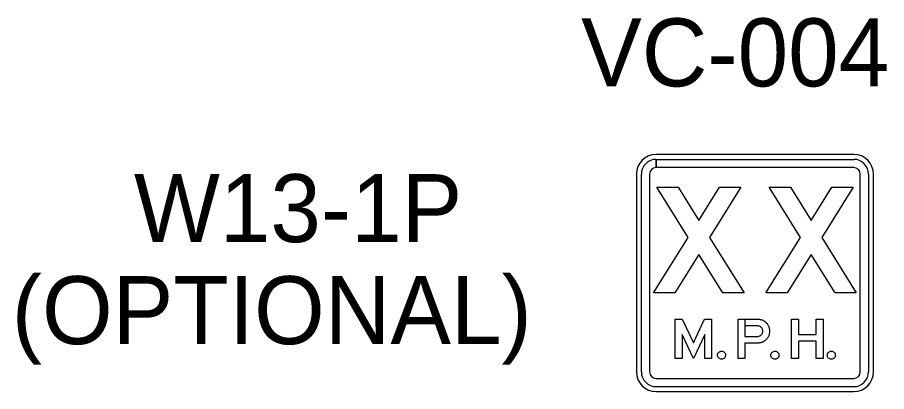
# Model space of a CAD drawing. Extents: x 0 to 32, y 0 to 21.
# Drawn here: x 7.345 to 9.136, y 3.395 to 4.166 of the extents above; entities that cross this region are included whole.
import ezdxf

# ---------------------------------------------------------------- set-up
doc = ezdxf.new("R2010")
doc.units = 0
doc.layers.add('Level 1', color=7, linetype='Continuous')

msp = doc.modelspace()

# ---------------------------------------------------------------- linework, layer by layer
at = {"layer": 'Level 1'}
for p, q in [((9.0679, 3.8837), (8.6609, 3.8837)), ((8.6609, 3.8735), (8.6609, 3.8566)), ((8.6612, 3.8566), (8.6612, 3.8735)), ((8.6202, 3.843), (8.6202, 3.436)), ((9.1086, 3.436), (9.1086, 3.843)), ((8.8438, 3.5446), (8.8438, 3.5306)), ((8.844, 3.5306), (8.844, 3.5446)), ((8.6609, 3.3953), (9.0679, 3.3953))]:
    msp.add_line(p, q, dxfattribs=at)
for points in [[(8.6612, 3.8735), (9.0679, 3.8735)], [(9.0679, 3.8566), (8.6612, 3.8566)], [(8.6304, 3.436), (8.6304, 3.843)], [(8.6474, 3.843), (8.6474, 3.436)], [(9.0815, 3.436), (9.0815, 3.843)], [(9.0985, 3.843), (9.0985, 3.436)], [(8.842, 3.5989), (8.7982, 3.5989), (8.7489, 3.6774), (8.6996, 3.5989), (8.6556, 3.5989), (8.7268, 3.7128), (8.6623, 3.816), (8.7063, 3.816), (8.7489, 3.7479), (8.7912, 3.816), (8.8353, 3.816), (8.7708, 3.7128), (8.842, 3.5989)], [(9.0733, 3.5989), (9.0295, 3.5989), (8.9802, 3.6774), (8.9309, 3.5989), (8.8868, 3.5989), (8.9581, 3.7128), (8.8936, 3.816), (8.9376, 3.816), (8.9802, 3.7479), (9.0225, 3.816), (9.0666, 3.816), (9.0021, 3.7128), (9.0733, 3.5989)], [(8.7752, 3.4632), (8.7612, 3.4632), (8.7612, 3.5128), (8.7377, 3.4632), (8.7142, 3.5128), (8.7142, 3.4632), (8.7002, 3.4632), (8.7002, 3.5446), (8.7146, 3.5446), (8.7377, 3.4959), (8.7608, 3.5446), (8.7752, 3.5446), (8.7752, 3.4632)], [(8.844, 3.5446), (8.8698, 3.5446), (8.8712, 3.5446), (8.8727, 3.5445), (8.8741, 3.5443), (8.8754, 3.544), (8.8767, 3.5437), (8.878, 3.5433), (8.8793, 3.5428), (8.8805, 3.5422), (8.8818, 3.5416), (8.8829, 3.5409), (8.8841, 3.5401), (8.8852, 3.5393), (8.8863, 3.5383), (8.8873, 3.5373), (8.8883, 3.5363), (8.8893, 3.5352), (8.8901, 3.5341), (8.8909, 3.5329), (8.8916, 3.5317), (8.8922, 3.5305), (8.8928, 3.5293), (8.8933, 3.528), (8.8937, 3.5267), (8.894, 3.5254), (8.8943, 3.524), (8.8945, 3.5227), (8.8946, 3.5212), (8.8946, 3.5198), (8.8946, 3.5183), (8.8945, 3.5169), (8.8943, 3.5155), (8.894, 3.5142), (8.8937, 3.5128), (8.8933, 3.5115), (8.8928, 3.5103), (8.8922, 3.509), (8.8916, 3.5078), (8.8909, 3.5067), (8.8901, 3.5055), (8.8893, 3.5044), (8.8883, 3.5033), (8.8873, 3.5023), (8.8863, 3.5013), (8.8852, 3.5004), (8.8841, 3.4995), (8.8829, 3.4987), (8.8818, 3.498), (8.8805, 3.4974), (8.8793, 3.4969), (8.878, 3.4964), (8.8767, 3.496), (8.8754, 3.4956), (8.8741, 3.4954), (8.8727, 3.4952), (8.8712, 3.4951), (8.8698, 3.495), (8.8438, 3.495), (8.8438, 3.4632), (8.8298, 3.4632), (8.8298, 3.5446)], [(8.8298, 3.5446), (8.8438, 3.5446)], [(8.8438, 3.5306), (8.8438, 3.509), (8.8698, 3.509), (8.8713, 3.509), (8.8726, 3.5093), (8.8739, 3.5098), (8.8752, 3.5104), (8.8764, 3.5112), (8.8774, 3.5121), (8.8784, 3.5132), (8.8792, 3.5144), (8.8798, 3.5156), (8.8803, 3.5169), (8.8805, 3.5183), (8.8806, 3.5198), (8.8805, 3.5212), (8.8803, 3.5226), (8.8798, 3.5239), (8.8792, 3.5252), (8.8784, 3.5263), (8.8774, 3.5274), (8.8764, 3.5284), (8.8752, 3.5292), (8.8739, 3.5298), (8.8726, 3.5303), (8.8713, 3.5305), (8.8698, 3.5306), (8.844, 3.5306)], [(9.0047, 3.4632), (8.9906, 3.4632), (8.9906, 3.4988), (8.9539, 3.4988), (8.9539, 3.4632), (8.9398, 3.4632), (8.9398, 3.5446), (8.9539, 3.5446), (8.9539, 3.5128), (8.9906, 3.5128), (8.9906, 3.5446), (9.0047, 3.5446), (9.0047, 3.4632)], [(8.804, 3.4702), (8.8039, 3.4686), (8.8034, 3.467), (8.8027, 3.4656), (8.8016, 3.4644), (8.8003, 3.4633), (8.7989, 3.4625), (8.7974, 3.4621), (8.7957, 3.4619), (8.7941, 3.4621), (8.7926, 3.4625), (8.7911, 3.4633), (8.7899, 3.4644), (8.7888, 3.4656), (8.788, 3.467), (8.7876, 3.4686), (8.7874, 3.4702), (8.7876, 3.4719), (8.788, 3.4734), (8.7888, 3.4748), (8.7899, 3.4761), (8.7911, 3.4771), (8.7926, 3.4779), (8.7941, 3.4784), (8.7957, 3.4785), (8.7974, 3.4784), (8.7989, 3.4779), (8.8003, 3.4771), (8.8016, 3.4761), (8.8027, 3.4748), (8.8034, 3.4734), (8.8039, 3.4719), (8.804, 3.4702), (8.804, 3.4702)], [(8.914, 3.4702), (8.9138, 3.4686), (8.9134, 3.467), (8.9126, 3.4656), (8.9115, 3.4644), (8.9103, 3.4633), (8.9089, 3.4625), (8.9073, 3.4621), (8.9057, 3.4619), (8.904, 3.4621), (8.9025, 3.4625), (8.9011, 3.4633), (8.8998, 3.4644), (8.8987, 3.4656), (8.898, 3.467), (8.8975, 3.4686), (8.8974, 3.4702), (8.8975, 3.4719), (8.898, 3.4734), (8.8987, 3.4748), (8.8998, 3.4761), (8.9011, 3.4771), (8.9025, 3.4779), (8.904, 3.4784), (8.9057, 3.4785), (8.9073, 3.4784), (8.9089, 3.4779), (8.9103, 3.4771), (8.9115, 3.4761), (8.9126, 3.4748), (8.9134, 3.4734), (8.9138, 3.4719), (8.914, 3.4702), (8.914, 3.4702)], [(9.0301, 3.4702), (9.03, 3.4686), (9.0295, 3.467), (9.0287, 3.4656), (9.0277, 3.4644), (9.0264, 3.4633), (9.025, 3.4625), (9.0235, 3.4621), (9.0218, 3.4619), (9.0202, 3.4621), (9.0186, 3.4625), (9.0172, 3.4633), (9.016, 3.4644), (9.0149, 3.4656), (9.0141, 3.467), (9.0137, 3.4686), (9.0135, 3.4702), (9.0137, 3.4719), (9.0141, 3.4734), (9.0149, 3.4748), (9.016, 3.4761), (9.0172, 3.4771), (9.0186, 3.4779), (9.0202, 3.4784), (9.0218, 3.4785), (9.0235, 3.4784), (9.025, 3.4779), (9.0264, 3.4771), (9.0277, 3.4761), (9.0287, 3.4748), (9.0295, 3.4734), (9.03, 3.4719), (9.0301, 3.4702), (9.0301, 3.4702)], [(8.6609, 3.4224), (9.0679, 3.4224)], [(9.0679, 3.4054), (8.6609, 3.4054)]]:
    msp.add_lwpolyline(points, dxfattribs=at)
for centre, radius, start, end in [((8.6609, 3.843), 0.0407, 90, 180), ((8.6609, 3.843), 0.0305, 90, 180), ((9.0679, 3.843), 0.0407, 0, 90), ((9.0679, 3.843), 0.0305, 0, 90), ((8.6609, 3.843), 0.0136, 90, 180), ((9.0679, 3.843), 0.0136, 0, 90), ((8.6609, 3.436), 0.0407, 180, 270), ((8.6609, 3.436), 0.0305, 180, 270), ((8.6609, 3.436), 0.0136, 180, 270), ((9.0679, 3.436), 0.0407, 270, 0), ((9.0679, 3.436), 0.0305, 270, 0), ((9.0679, 3.436), 0.0136, 270, 0)]:
    msp.add_arc(centre, radius, start, end, dxfattribs=at)

# ---------------------------------------------------------------- texts
for s, p in [('VC-004', (8.5064, 4.0237)), ('W13-1P', (7.5853, 3.703)), ('(OPTIONAL)', (7.3334, 3.493))]:
    msp.add_text(s, height=0.14, rotation=360, dxfattribs=at).set_placement(p)

doc.saveas('drawing.dxf')
